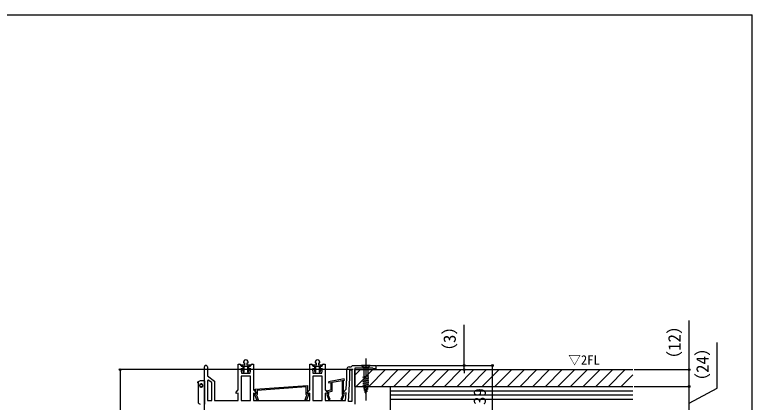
# Model space of a CAD drawing. Units: millimetres, scale not verified. Extents: x -525 to 525, y -782 to 778.
# Drawn here: x 0 to 525, y 471 to 748 of the extents above; entities that cross this region are included whole.
import ezdxf
from ezdxf.enums import TextEntityAlignment as Align

# ---------------------------------------------------------------- set-up
doc = ezdxf.new("R2010")
doc.units = ezdxf.units.MM
doc.header["$LTSCALE"] = 4
for name, color, linetype in [('0-1_USER1', 3, 'Continuous'), ('0-2_YKK_11', 7, 'Continuous'), ('0-4_YKK_13', 4, 'Continuous'), ('0-5_YKK_D', 6, 'Continuous'), ('0-6_YKK_ZWAK', 7, 'Continuous'), ('0-7_YSS_K', 3, 'Continuous')]:
    doc.layers.add(name, color=color, linetype=linetype)
doc.styles.add('ＭＳ ゴシック', font='')
doc.styles.get('ＭＳ ゴシック').set_extended_font_data('MS Gothic')

msp = doc.modelspace()

# ---------------------------------------------------------------- linework, layer by layer
at = {"layer": '0-2_YKK_11'}
for points in [[(162.798, 500), (162.798, 499.5), (163.498, 499.5), (163.498, 498), (161.248, 498), (161.248, 497.2), (162.498, 497.2), (162.498, 495.1), (161.964, 495.1), (162.8, 492.761), (163.298, 492.847)], [(163.298, 492.847), (163.298, 497.2), (165.698, 497.2), (165.698, 492.847), (166.195, 492.761), (167.032, 495.1), (166.498, 495.1), (166.498, 497.2), (167.748, 497.2), (167.748, 498), (165.498, 498), (165.498, 499.5), (166.198, 499.5), (166.198, 500)], [(213.798, 500), (213.798, 499.5), (214.498, 499.5), (214.498, 498), (212.248, 498), (212.248, 497.2), (213.498, 497.2), (213.498, 495.1), (212.964, 495.1), (213.8, 492.761), (214.298, 492.848)], [(214.298, 492.848), (214.298, 497.2), (216.698, 497.2), (216.698, 492.848), (217.195, 492.761), (218.032, 495.1), (217.498, 495.1), (217.498, 497.2), (218.748, 497.2), (218.748, 498), (216.498, 498), (216.498, 499.5), (217.198, 499.5), (217.198, 500)], [(212.5, 448.7), (153.2, 448.7), (153.2, 445.2), (155.7, 445.2), (155.7, 443.1), (151.1, 443.1), (151.1, 448.7), (135, 448.7), (135, 496.65)], [(137.1, 496.65), (137.1, 490.2), (142.3, 486.559), (142.3, 472.7), (159, 472.7), (159, 478.041), (157.5, 477.639), (157.5, 478.7), (159, 480.2), (159, 498.7), (160.1, 498.7)], [(161.1, 497.7), (161.1, 497.2), (162.35, 497.2), (162.35, 495.2), (161, 495.2), (161.3, 492.2), (167.7, 492.2), (168, 495.2), (166.65, 495.2), (166.65, 497.2), (167.9, 497.2), (167.9, 497.7)], [(168.9, 498.7), (170, 498.7), (170, 480.2), (171.5, 478.7), (171.5, 477.639), (170, 478.041), (170, 472.7), (210, 472.7), (210, 478.041), (208.5, 477.639), (208.5, 478.7), (210, 480.2), (210, 498.7), (211.1, 498.7)], [(212.1, 497.7), (212.1, 497.2), (213.35, 497.2), (213.35, 495.2), (212, 495.2), (212.3, 492.2), (218.7, 492.2), (219, 495.2), (217.65, 495.2), (217.65, 497.2), (218.9, 497.2), (218.9, 497.7)], [(219.9, 498.7), (221, 498.7), (221, 480.2), (222.5, 478.7), (222.5, 477.639), (221, 478.041), (221, 472.7), (235.5, 472.7), (235.84, 478.132), (234, 477.639), (234, 478.7), (236, 480.7), (236.5, 488.7), (236.5, 495.2)], [(238, 496.7), (239.5, 496.7), (240, 497.2), (240.5, 497.7), (257, 497.7), (257, 495.2), (255.496, 495.2), (255.2, 495.45), (254.904, 495.7), (242, 495.7), (242, 470.2)]]:
    msp.add_lwpolyline(points, dxfattribs=at)
for points in [[(239.9, 494.6), (239.9, 472.1), (237.567, 472.1), (238.6, 488.634), (238.6, 494.6)], [(161.1, 490.1), (161.1, 472.7), (167.9, 472.7), (167.9, 490.1)], [(212.1, 490.1), (212.1, 472.7), (218.9, 472.7), (218.9, 490.1)], [(137.1, 486.979), (137.1, 472.7), (140.2, 472.7), (140.2, 485.466), (137.638, 487.259)], [(171.191, 480.705), (208.3, 483.3), (208.3, 477.4), (209.1, 477.4), (209.1, 476.9), (207.569, 472.986), (206.731, 473.314), (207.977, 476.5), (207.4, 477.077), (207.4, 482.335), (172.6, 479.901), (172.6, 477.077), (172.023, 476.5), (173.269, 473.314), (172.431, 472.986), (170.9, 476.9), (170.9, 477.4), (171.7, 477.4), (171.7, 479.838), (171.253, 479.807)], [(234.472, 488.093), (223.372, 486.136), (223.528, 485.25), (225.1, 485.527), (225.1, 480.041), (222.6, 479.6), (222.6, 477.6), (222.4, 477.4), (222.1, 477.1), (222.1, 476.9), (223.631, 472.986), (224.469, 473.314), (223.145, 476.7), (223.5, 477.055), (223.5, 478.845), (226, 479.286), (226, 485.685), (233.1, 486.937), (233.1, 477.055), (233.455, 476.7), (232.131, 473.314), (232.969, 472.986), (234.5, 476.9), (234.5, 477.1), (234.2, 477.4), (234, 477.6), (234, 487.096), (234.628, 487.207)]]:
    msp.add_lwpolyline(points, close=True, dxfattribs=at)
for centre, radius, start, end in [((164.498, 500), 1.7, 359.99999, 180.00001), ((215.498, 500), 1.7, 359.99999, 180.00001), ((136.05, 496.65), 1.05, 359.99999, 180.00001), ((160.1, 497.7), 1, 0.00001, 89.99999), ((168.9, 497.7), 1, 90.00001, 179.99999), ((211.1, 497.7), 1, 0.00001, 89.99999), ((219.9, 497.7), 1, 90.00001, 179.99999), ((238, 495.2), 1.5, 90.00001, 179.99999)]:
    msp.add_arc(centre, radius, start, end, dxfattribs=at)
at = {"layer": '0-4_YKK_13'}
for p, q in [((250, 502.7), (250, 472.7)), ((253.1, 497.7), (246.9, 497.7)), ((246.9, 497.7), (248.45, 496.15)), ((248.45, 496.15), (248.45, 482.616)), ((251.55, 496.15), (248.45, 496.15)), ((253.1, 497.7), (251.55, 496.15)), ((251.55, 482.616), (251.55, 496.15)), ((247.9, 489.406), (252.1, 490.531)), ((247.9, 487.853), (252.1, 488.979)), ((130.25, 485.9), (130.673, 485.9)), ((130.513, 485.4), (130.25, 485.4)), ((130.5, 485.2), (130.5, 471.7)), ((135, 486.7), (132, 486.7)), ((247.9, 486.3), (252.1, 487.426)), ((247.9, 484.747), (252.1, 485.873)), ((247.9, 483.194), (252.1, 484.32)), ((248.159, 481.711), (252.1, 482.767)), ((250, 477.7), (248.45, 482.616)), ((248.61, 480.279), (251.647, 481.092)), ((249.062, 478.847), (251.112, 479.396)), ((250, 477.7), (251.55, 482.616))]:
    msp.add_line(p, q, dxfattribs=at)
msp.add_lwpolyline([(135, 486.7), (135, 473.2), (135, 470.2)], dxfattribs=at)
msp.add_circle((132.704, 483.399), 1, dxfattribs=at)
for centre, radius, start, end in [((130.25, 485.65), 0.25, 90, 270), ((132, 485.2), 1.5, 172.33774, 180), ((132, 485.2), 1.5, 90, 172.33774), ((132.704, 483.399), 1.3, 90, 349.20268), ((132.704, 483.399), 1.3, 349.20268, 90), ((132, 471.7), 1.5, 180, 270)]:
    msp.add_arc(centre, radius, start, end, dxfattribs=at)
at = {"layer": '0-5_YKK_D'}
for p, q in [((320, 497.7), (320, 526.641)), ((241, 494.7), (74, 494.7)), ((75, 494.7), (75, 345.2)), ((243, 494.7), (321, 494.7)), ((257.5, 497.7), (341, 497.7)), ((257.5, 497.7), (321, 497.7)), ((320, 494.7), (320, 497.7)), ((320, 494.7), (320, 492.15)), ((340, 458.7), (340, 497.7)), ((441, 494.7), (481, 494.7)), ((441, 482.7), (481, 482.7)), ((441, 482.7), (481, 482.7)), ((480, 458.7), (480, 482.7))]:
    msp.add_line(p, q, dxfattribs=at)
for points in [[(480, 482.7), (480, 494.7), (480, 529.818)], [(480, 470.7), (500, 481.53), (500, 514.098)]]:
    msp.add_lwpolyline(points, dxfattribs=at)
for centre in [(75, 494.7), (320, 497.7), (320, 494.7), (340, 497.7), (480, 494.7), (480, 482.7), (480, 482.7)]:
    msp.add_circle(centre, 0.637, dxfattribs=at)
at = {"layer": '0-6_YKK_ZWAK'}
msp.add_line((-525, 747.7), (525, 747.7), dxfattribs=at)
msp.add_lwpolyline([(-525, -782.3), (525, -782.3), (525, 747.7)], dxfattribs=at)
at = {"layer": '0-7_YSS_K'}
for p, q in [((242, 490.658), (246.042, 494.7)), ((243.022, 482.7), (255.022, 494.7)), ((252.002, 482.7), (264.002, 494.7)), ((260.982, 482.7), (272.982, 494.7)), ((269.963, 482.7), (281.963, 494.7)), ((278.943, 482.7), (290.943, 494.7)), ((287.923, 482.7), (299.923, 494.7)), ((296.903, 482.7), (308.903, 494.7)), ((305.884, 482.7), (317.884, 494.7)), ((314.864, 482.7), (326.864, 494.7)), ((323.844, 482.7), (335.844, 494.7)), ((332.825, 482.7), (344.825, 494.7)), ((341.805, 482.7), (353.805, 494.7)), ((350.785, 482.7), (362.785, 494.7)), ((359.765, 482.7), (371.765, 494.7)), ((368.746, 482.7), (380.746, 494.7)), ((377.726, 482.7), (389.726, 494.7)), ((386.706, 482.7), (398.706, 494.7)), ((395.686, 482.7), (407.686, 494.7)), ((404.667, 482.7), (416.667, 494.7)), ((413.647, 482.7), (425.647, 494.7)), ((422.627, 482.7), (434.627, 494.7)), ((431.607, 482.7), (440, 491.093)), ((242, 482.7), (440, 482.7)), ((267.5, 479.7), (440, 479.7)), ((267.5, 476.7), (440, 476.7)), ((267.5, 473.7), (440, 473.7))]:
    msp.add_line(p, q, dxfattribs=at)
for points in [[(242, 482.7), (242, 494.7), (440, 494.7)], [(267.5, 458.7), (267.5, 482.7), (440, 482.7)]]:
    msp.add_lwpolyline(points, dxfattribs=at)

# ---------------------------------------------------------------- texts
at = {"layer": '0-1_USER1', "style": 'ＭＳ ゴシック'}
msp.add_text('▽2FL', height=6.598, dxfattribs=at).set_placement((394.028, 496.393), align=Align.BOTTOM_LEFT)
at = {"layer": '0-5_YKK_D', "style": 'ＭＳ ゴシック'}
for s, p in [('（3）', (316.568, 501.664)), ('（12）', (476.568, 496.114)), ('（24）', (496.568, 480.394)), ('39', (338, 469.507))]:
    msp.add_text(s, height=8.798, rotation=90, dxfattribs=at).set_placement(p, align=Align.BOTTOM_LEFT)

doc.saveas('drawing.dxf')
